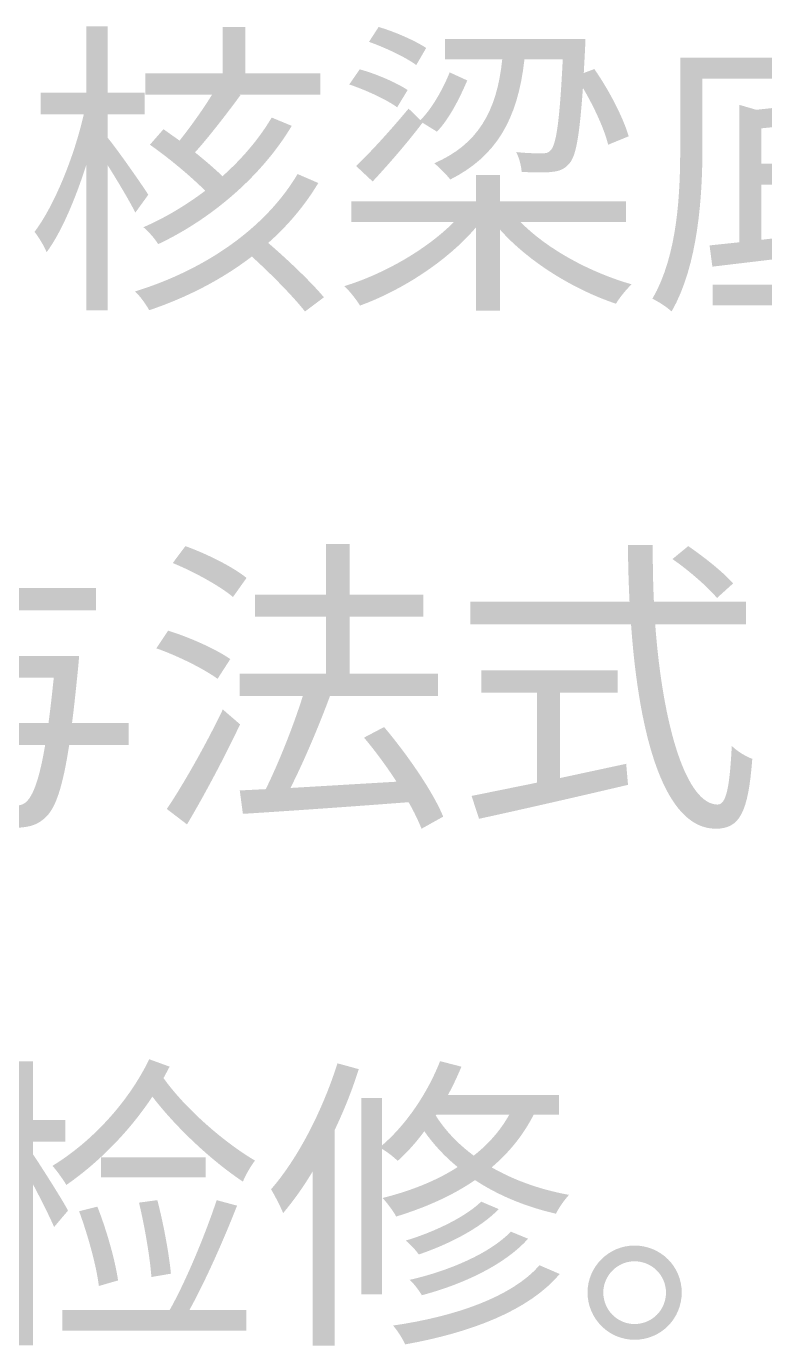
# Model space of a CAD drawing. Header units: millimetres. Extents: x -4600 to 229000, y -4300 to 19460.
# Drawn here: x 181815 to 182499, y 14412 to 15636 of the extents above; entities that cross this region are included whole.
import ezdxf

# ---------------------------------------------------------------- set-up
doc = ezdxf.new("R2010")
doc.units = ezdxf.units.MM
doc.header["$LTSCALE"] = 100
doc.layers.add('R2-LEGEND', color=7, linetype='Continuous', lineweight=18)

# ---------------------------------------------------------------- blocks, each defined once
blk = doc.blocks.new('A05_SHEET')
at = {"layer": 'R2-LEGEND'}
h = blk.add_hatch(color=256, dxfattribs=at)
edge = h.paths.add_edge_path()
edge.add_line((21870.6, 15635.7), (21870.6, 15574.3))
edge.add_line((21870.6, 15574.3), (21828.4, 15574.3))
edge.add_line((21828.4, 15574.3), (21828.4, 15554))
edge.add_line((21828.4, 15554), (21868.3, 15554))
edge.add_spline(control_points=[(21868.3, 15554), (21859.4, 15514.8), (21841.1, 15469.5), (21822.7, 15445.1)], knot_values=[0, 0, 0, 0, 1, 1, 1, 1], degree=3, periodic=0)
edge.add_spline(control_points=[(21822.7, 15445.1), (21826.4, 15440.3), (21831.6, 15432), (21833.9, 15426.2)], knot_values=[0, 0, 0, 0, 1, 1, 1, 1], degree=3, periodic=0)
edge.add_spline(control_points=[(21833.9, 15426.2), (21847.6, 15444.8), (21860.5, 15475.5), (21870.6, 15507)], knot_values=[0, 0, 0, 0, 1, 1, 1, 1], degree=3, periodic=0)
edge.add_line((21870.6, 15507), (21870.6, 15372.4))
edge.add_line((21870.6, 15372.4), (21890.6, 15372.4))
edge.add_line((21890.6, 15372.4), (21890.6, 15506.7))
edge.add_spline(control_points=[(21890.6, 15506.7), (21900.1, 15491.5), (21911.2, 15472.9), (21916.1, 15462.9)], knot_values=[0, 0, 0, 0, 1, 1, 1, 1], degree=3, periodic=0)
edge.add_line((21916.1, 15462.9), (21928.1, 15479.5))
edge.add_spline(control_points=[(21928.1, 15479.5), (21923, 15487.8), (21898.9, 15522.2), (21890.6, 15532.2)], knot_values=[0, 0, 0, 0, 1, 1, 1, 1], degree=3, periodic=0)
edge.add_line((21890.6, 15532.2), (21890.6, 15554))
edge.add_line((21890.6, 15554), (21924.7, 15554))
edge.add_line((21924.7, 15554), (21924.7, 15574.3))
edge.add_line((21924.7, 15574.3), (21890.6, 15574.3))
edge.add_line((21890.6, 15574.3), (21890.6, 15635.7))
edge.add_line((21890.6, 15635.7), (21870.6, 15635.7))
h = blk.add_hatch(color=256, dxfattribs=at)
edge = h.paths.add_edge_path()
edge.add_spline(control_points=[(22042.5, 15551.1), (22031, 15531.7), (22015.5, 15513.3), (21996.9, 15496.7)], knot_values=[0, 0, 0, 0, 1, 1, 1, 1], degree=3, periodic=0)
edge.add_spline(control_points=[(21996.9, 15496.7), (21990, 15503.3), (21981.1, 15511), (21971.4, 15518.8)], knot_values=[0, 0, 0, 0, 1, 1, 1, 1], degree=3, periodic=0)
edge.add_spline(control_points=[(21971.4, 15518.8), (21984.6, 15533.4), (22000.6, 15554.3), (22013.5, 15571.8)], knot_values=[0, 0, 0, 0, 1, 1, 1, 1], degree=3, periodic=0)
edge.add_line((22013.5, 15571.8), (22012.4, 15572.3))
edge.add_line((22012.4, 15572.3), (22087.7, 15572.3))
edge.add_line((22087.7, 15572.3), (22087.7, 15592.1))
edge.add_line((22087.7, 15592.1), (22018.1, 15592.1))
edge.add_line((22018.1, 15592.1), (22018.1, 15635.1))
edge.add_line((22018.1, 15635.1), (21997.2, 15635.1))
edge.add_line((21997.2, 15635.1), (21997.2, 15592.1))
edge.add_line((21997.2, 15592.1), (21925.3, 15592.1))
edge.add_line((21925.3, 15592.1), (21925.3, 15572.3))
edge.add_line((21925.3, 15572.3), (21987.2, 15572.3))
edge.add_spline(control_points=[(21987.2, 15572.3), (21978.6, 15558.3), (21967.1, 15542.3), (21957.1, 15529.7)], knot_values=[0, 0, 0, 0, 1, 1, 1, 1], degree=3, periodic=0)
edge.add_line((21957.1, 15529.7), (21942.2, 15540.3))
edge.add_line((21942.2, 15540.3), (21929.6, 15525.9))
edge.add_spline(control_points=[(21929.6, 15525.9), (21946.8, 15513.9), (21967.4, 15496.7), (21980.9, 15483.2)], knot_values=[0, 0, 0, 0, 1, 1, 1, 1], degree=3, periodic=0)
edge.add_spline(control_points=[(21980.9, 15483.2), (21963.1, 15469.8), (21943.6, 15458), (21923.6, 15449.4)], knot_values=[0, 0, 0, 0, 1, 1, 1, 1], degree=3, periodic=0)
edge.add_spline(control_points=[(21923.6, 15449.4), (21928.4, 15445.4), (21934.4, 15438.5), (21937.3, 15433.7)], knot_values=[0, 0, 0, 0, 1, 1, 1, 1], degree=3, periodic=0)
edge.add_spline(control_points=[(21937.3, 15433.7), (21988, 15457.7), (22033.9, 15497.9), (22061.1, 15543.4)], knot_values=[0, 0, 0, 0, 1, 1, 1, 1], degree=3, periodic=0)
edge.add_line((22061.1, 15543.4), (22042.5, 15551.1))
edge = h.paths.add_edge_path(flags=0)
edge.add_spline(control_points=[(22066.5, 15498.7), (22037, 15448.9), (21981.7, 15410.2), (21915.8, 15389.8)], knot_values=[0, 0, 0, 0, 1, 1, 1, 1], degree=3, periodic=0)
edge.add_spline(control_points=[(21915.8, 15389.8), (21921, 15385), (21926.1, 15377.5), (21929, 15372.4)], knot_values=[0, 0, 0, 0, 1, 1, 1, 1], degree=3, periodic=0)
edge.add_spline(control_points=[(21929, 15372.4), (21964.5, 15384.4), (21996.9, 15401.3), (22024.1, 15422.2)], knot_values=[0, 0, 0, 0, 1, 1, 1, 1], degree=3, periodic=0)
edge.add_spline(control_points=[(22024.1, 15422.2), (22042.7, 15405.3), (22062.8, 15384.7), (22073.4, 15371.2)], knot_values=[0, 0, 0, 0, 1, 1, 1, 1], degree=3, periodic=0)
edge.add_line((22073.4, 15371.2), (22090.9, 15384.4))
edge.add_spline(control_points=[(22090.9, 15384.4), (22079.4, 15398.2), (22058.2, 15418.5), (22039.3, 15434.8)], knot_values=[0, 0, 0, 0, 1, 1, 1, 1], degree=3, periodic=0)
edge.add_spline(control_points=[(22039.3, 15434.8), (22057.9, 15451.4), (22073.4, 15469.8), (22085.7, 15490.4)], knot_values=[0, 0, 0, 0, 1, 1, 1, 1], degree=3, periodic=0)
edge.add_line((22085.7, 15490.4), (22066.5, 15498.7))
h = blk.add_hatch(color=256, dxfattribs=at)
edge = h.paths.add_edge_path()
edge.add_spline(control_points=[(22132.7, 15621.3), (22147.9, 15615.9), (22166.8, 15607), (22176.5, 15599.8)], knot_values=[0, 0, 0, 0, 1, 1, 1, 1], degree=3, periodic=0)
edge.add_line((22176.5, 15599.8), (22185.7, 15615.6))
edge.add_spline(control_points=[(22185.7, 15615.6), (22176, 15622.2), (22156.5, 15630.8), (22141.6, 15635.1)], knot_values=[0, 0, 0, 0, 1, 1, 1, 1], degree=3, periodic=0)
edge.add_line((22141.6, 15635.1), (22132.7, 15621.3))
h = blk.add_hatch(color=256, dxfattribs=at)
edge = h.paths.add_edge_path()
edge.add_line((22421.2, 15606.7), (22421.2, 15523.9))
edge.add_spline(control_points=[(22421.2, 15523.9), (22421.2, 15482.4), (22419.2, 15423.9), (22395.4, 15383)], knot_values=[0, 0, 0, 0, 1, 1, 1, 1], degree=3, periodic=0)
edge.add_spline(control_points=[(22395.4, 15383), (22400.6, 15380.7), (22409.5, 15374.9), (22413.2, 15371.2)], knot_values=[0, 0, 0, 0, 1, 1, 1, 1], degree=3, periodic=0)
edge.add_spline(control_points=[(22413.2, 15371.2), (22438.1, 15414.5), (22441.8, 15479.5), (22441.8, 15523.9)], knot_values=[0, 0, 0, 0, 1, 1, 1, 1], degree=3, periodic=0)
edge.add_line((22441.8, 15523.9), (22441.8, 15587.2))
edge.add_line((22441.8, 15587.2), (22659.3, 15587.2))
edge.add_line((22659.3, 15587.2), (22659.3, 15606.7))
edge.add_line((22659.3, 15606.7), (22549.3, 15606.7))
edge.add_line((22549.3, 15606.7), (22549.3, 15635.7))
edge.add_line((22549.3, 15635.7), (22527.2, 15635.7))
edge.add_line((22527.2, 15635.7), (22527.2, 15606.7))
edge.add_line((22527.2, 15606.7), (22421.2, 15606.7))
edge = h.paths.add_edge_path(flags=0)
edge.add_spline(control_points=[(22616.6, 15579.5), (22587.7, 15570.9), (22536.9, 15562.9), (22491.7, 15558.3)], knot_values=[0, 0, 0, 0, 1, 1, 1, 1], degree=3, periodic=0)
edge.add_line((22491.7, 15558.3), (22475.9, 15562.9))
edge.add_line((22475.9, 15562.9), (22475.9, 15435.4))
edge.add_line((22475.9, 15435.4), (22448.4, 15432.5))
edge.add_line((22448.4, 15432.5), (22451, 15412.8))
edge.add_spline(control_points=[(22451, 15412.8), (22481.4, 15416.5), (22524.3, 15421.4), (22565.3, 15426.8)], knot_values=[0, 0, 0, 0, 1, 1, 1, 1], degree=3, periodic=0)
edge.add_line((22565.3, 15426.8), (22565, 15445.7))
edge.add_line((22565, 15445.7), (22496.3, 15437.7))
edge.add_line((22496.3, 15437.7), (22496.3, 15489))
edge.add_line((22496.3, 15489), (22565, 15489))
edge.add_spline(control_points=[(22565, 15489), (22573.6, 15423.4), (22594, 15379), (22630.3, 15379)], knot_values=[0, 0, 0, 0, 1, 1, 1, 1], degree=3, periodic=0)
edge.add_spline(control_points=[(22630.3, 15379), (22649.2, 15378.7), (22657, 15389.8), (22660.1, 15430)], knot_values=[0, 0, 0, 0, 1, 1, 1, 1], degree=3, periodic=0)
edge.add_spline(control_points=[(22660.1, 15430), (22654.7, 15431.7), (22647.2, 15435.7), (22642.7, 15439.7)], knot_values=[0, 0, 0, 0, 1, 1, 1, 1], degree=3, periodic=0)
edge.add_spline(control_points=[(22642.7, 15439.7), (22641.5, 15411), (22638.9, 15399.3), (22631.8, 15399.3), (22609.1, 15399), (22593.1, 15434), (22585.6, 15489)], knot_values=[0, 0, 0, 0, 1, 1, 1, 2, 2, 2, 2], degree=3, periodic=0)
edge.add_line((22585.6, 15489), (22658.1, 15489))
edge.add_line((22658.1, 15489), (22658.1, 15508.2))
edge.add_line((22658.1, 15508.2), (22583.6, 15508.2))
edge.add_spline(control_points=[(22583.6, 15508.2), (22582.5, 15521.9), (22581.6, 15536.8), (22581.4, 15552.3)], knot_values=[0, 0, 0, 0, 1, 1, 1, 1], degree=3, periodic=0)
edge.add_spline(control_points=[(22581.4, 15552.3), (22600.5, 15555.7), (22618.3, 15559.7), (22633.2, 15564)], knot_values=[0, 0, 0, 0, 1, 1, 1, 1], degree=3, periodic=0)
edge.add_line((22633.2, 15564), (22616.6, 15579.5))
edge = h.paths.add_edge_path(flags=0)
edge.add_line((22496.3, 15508.2), (22496.3, 15541.1))
edge.add_spline(control_points=[(22496.3, 15541.1), (22516.9, 15543.1), (22539.2, 15545.7), (22560.4, 15548.8)], knot_values=[0, 0, 0, 0, 1, 1, 1, 1], degree=3, periodic=0)
edge.add_spline(control_points=[(22560.4, 15548.8), (22560.7, 15534.8), (22561.6, 15521.1), (22563, 15508.2)], knot_values=[0, 0, 0, 0, 1, 1, 1, 1], degree=3, periodic=0)
edge.add_line((22563, 15508.2), (22496.3, 15508.2))
h.paths.add_polyline_path([(22451.3, 15396.1), (22451.3, 15377), (22579.6, 15377), (22579.6, 15396.1), (22451.3, 15396.1)], flags=0)
h = blk.add_hatch(color=256, dxfattribs=at)
edge = h.paths.add_edge_path()
edge.add_line((22203.2, 15623.9), (22203.2, 15605))
edge.add_line((22203.2, 15605), (22256.2, 15605))
edge.add_spline(control_points=[(22256.2, 15605), (22251.3, 15556.3), (22233, 15525.9), (22193.2, 15508.7)], knot_values=[0, 0, 0, 0, 1, 1, 1, 1], degree=3, periodic=0)
edge.add_spline(control_points=[(22193.2, 15508.7), (22197.4, 15505.3), (22205.2, 15497.6), (22208, 15493.6)], knot_values=[0, 0, 0, 0, 1, 1, 1, 1], degree=3, periodic=0)
edge.add_spline(control_points=[(22208, 15493.6), (22249.9, 15514.8), (22270.5, 15548.3), (22276.8, 15605)], knot_values=[0, 0, 0, 0, 1, 1, 1, 1], degree=3, periodic=0)
edge.add_line((22276.8, 15605), (22312.3, 15605))
edge.add_spline(control_points=[(22312.3, 15605), (22309.5, 15548), (22306.3, 15526.5), (22301.4, 15521.1)], knot_values=[0, 0, 0, 0, 1, 1, 1, 1], degree=3, periodic=0)
edge.add_spline(control_points=[(22301.4, 15521.1), (22299.2, 15518.2), (22296.9, 15517.9), (22292.9, 15517.9), (22288.8, 15517.9), (22279.7, 15517.9), (22269.1, 15519.1)], knot_values=[0, 0, 0, 0, 1, 1, 1, 2, 2, 2, 2], degree=3, periodic=0)
edge.add_spline(control_points=[(22269.1, 15519.1), (22271.9, 15513.9), (22273.9, 15506.2), (22274.2, 15500.7)], knot_values=[0, 0, 0, 0, 1, 1, 1, 1], degree=3, periodic=0)
edge.add_spline(control_points=[(22274.2, 15500.7), (22285.4, 15500.1), (22296.3, 15499.9), (22302.3, 15500.7)], knot_values=[0, 0, 0, 0, 1, 1, 1, 1], degree=3, periodic=0)
edge.add_spline(control_points=[(22302.3, 15500.7), (22309.2, 15501.3), (22314.1, 15503.3), (22318.6, 15508.7), (22324.7, 15515.9), (22327.8, 15533.9), (22331, 15578.6)], knot_values=[0, 0, 0, 0, 1, 1, 1, 2, 2, 2, 2], degree=3, periodic=0)
edge.add_spline(control_points=[(22331, 15578.6), (22341.6, 15560.6), (22351, 15540), (22354.4, 15525.9)], knot_values=[0, 0, 0, 0, 1, 1, 1, 1], degree=3, periodic=0)
edge.add_line((22354.4, 15525.9), (22373.4, 15533.7))
edge.add_spline(control_points=[(22373.4, 15533.7), (22368.5, 15550.9), (22355, 15576.9), (22341.6, 15596.1)], knot_values=[0, 0, 0, 0, 1, 1, 1, 1], degree=3, periodic=0)
edge.add_line((22341.6, 15596.1), (22331.8, 15592.4))
edge.add_line((22331.8, 15592.4), (22333, 15615))
edge.add_spline(control_points=[(22333, 15615), (22333.2, 15617.6), (22333.2, 15623.9), (22333.2, 15623.9)], knot_values=[0, 0, 0, 0, 1, 1, 1, 1], degree=3, periodic=0)
edge.add_line((22333.2, 15623.9), (22203.2, 15623.9))
h = blk.add_hatch(color=256, dxfattribs=at)
edge = h.paths.add_edge_path()
edge.add_spline(control_points=[(22207.5, 15593), (22201.7, 15578.6), (22191.7, 15560), (22180.3, 15548.6)], knot_values=[0, 0, 0, 0, 1, 1, 1, 1], degree=3, periodic=0)
edge.add_line((22180.3, 15548.6), (22169.4, 15559.4))
edge.add_spline(control_points=[(22169.4, 15559.4), (22153, 15539.7), (22134.1, 15518.8), (22120.7, 15506.2)], knot_values=[0, 0, 0, 0, 1, 1, 1, 1], degree=3, periodic=0)
edge.add_line((22120.7, 15506.2), (22136.1, 15491.8))
edge.add_spline(control_points=[(22136.1, 15491.8), (22151.3, 15508.2), (22168.2, 15527.6), (22182.3, 15546.3)], knot_values=[0, 0, 0, 0, 1, 1, 1, 1], degree=3, periodic=0)
edge.add_line((22182.3, 15546.3), (22195.7, 15538))
edge.add_spline(control_points=[(22195.7, 15538), (22207.8, 15550.6), (22217.2, 15570.3), (22223.8, 15585.5)], knot_values=[0, 0, 0, 0, 1, 1, 1, 1], degree=3, periodic=0)
edge.add_line((22223.8, 15585.5), (22207.5, 15593))
edge = h.paths.add_edge_path(flags=0)
edge.add_spline(control_points=[(22114.4, 15581.8), (22129.8, 15576.6), (22149, 15567.8), (22158.8, 15560.6)], knot_values=[0, 0, 0, 0, 1, 1, 1, 1], degree=3, periodic=0)
edge.add_line((22158.8, 15560.6), (22168.5, 15576.6))
edge.add_spline(control_points=[(22168.5, 15576.6), (22158.2, 15583.5), (22139, 15591.8), (22124.1, 15595.8)], knot_values=[0, 0, 0, 0, 1, 1, 1, 1], degree=3, periodic=0)
edge.add_line((22124.1, 15595.8), (22114.4, 15581.8))
h = blk.add_hatch(color=256, dxfattribs=at)
edge = h.paths.add_edge_path()
edge.add_line((22231.8, 15497.9), (22231.8, 15473.5))
edge.add_line((22231.8, 15473.5), (22116.4, 15473.5))
edge.add_line((22116.4, 15473.5), (22116.4, 15454.3))
edge.add_line((22116.4, 15454.3), (22211.5, 15454.3))
edge.add_spline(control_points=[(22211.5, 15454.3), (22186, 15428.5), (22146.2, 15405.9), (22109.8, 15394.7)], knot_values=[0, 0, 0, 0, 1, 1, 1, 1], degree=3, periodic=0)
edge.add_spline(control_points=[(22109.8, 15394.7), (22114.7, 15390.4), (22121, 15382.1), (22124.4, 15376.7)], knot_values=[0, 0, 0, 0, 1, 1, 1, 1], degree=3, periodic=0)
edge.add_spline(control_points=[(22124.4, 15376.7), (22162.8, 15390.7), (22204.9, 15417.6), (22231.8, 15449.1)], knot_values=[0, 0, 0, 0, 1, 1, 1, 1], degree=3, periodic=0)
edge.add_line((22231.8, 15449.1), (22231.8, 15372.1))
edge.add_line((22231.8, 15372.1), (22254.2, 15372.1))
edge.add_line((22254.2, 15372.1), (22254.2, 15447.1))
edge.add_spline(control_points=[(22254.2, 15447.1), (22280.8, 15417.1), (22322.4, 15391.6), (22361.6, 15378.4)], knot_values=[0, 0, 0, 0, 1, 1, 1, 1], degree=3, periodic=0)
edge.add_spline(control_points=[(22361.6, 15378.4), (22364.8, 15383.8), (22371.4, 15392.1), (22376.2, 15396.4)], knot_values=[0, 0, 0, 0, 1, 1, 1, 1], degree=3, periodic=0)
edge.add_spline(control_points=[(22376.2, 15396.4), (22338.1, 15407.3), (22298, 15428.8), (22273.1, 15454.3)], knot_values=[0, 0, 0, 0, 1, 1, 1, 1], degree=3, periodic=0)
edge.add_line((22273.1, 15454.3), (22370.8, 15454.3))
edge.add_line((22370.8, 15454.3), (22370.8, 15473.5))
edge.add_line((22370.8, 15473.5), (22254.2, 15473.5))
edge.add_line((22254.2, 15473.5), (22254.2, 15497.9))
edge.add_line((22254.2, 15497.9), (22231.8, 15497.9))
h = blk.add_hatch(color=256, dxfattribs=at)
edge = h.paths.add_edge_path()
edge.add_spline(control_points=[(21724.7, 15156.2), (21717.3, 15113.3), (21704.4, 15053.7), (21694.7, 15018.7)], knot_values=[0, 0, 0, 0, 1, 1, 1, 1], degree=3, periodic=0)
edge.add_line((21694.7, 15018.7), (21716.7, 15016.7))
edge.add_line((21716.7, 15016.7), (21720.4, 15031.6))
edge.add_line((21720.4, 15031.6), (21840.5, 15031.6))
edge.add_spline(control_points=[(21840.5, 15031.6), (21838.8, 15015.6), (21837.3, 15001.8), (21835.6, 14989.5)], knot_values=[0, 0, 0, 0, 1, 1, 1, 1], degree=3, periodic=0)
edge.add_line((21835.6, 14989.5), (21653.4, 14989.5))
edge.add_line((21653.4, 14989.5), (21653.4, 14969.1))
edge.add_line((21653.4, 14969.1), (21832.5, 14969.1))
edge.add_spline(control_points=[(21832.5, 14969.1), (21827.3, 14938.2), (21821.6, 14922.2), (21814.7, 14916.1)], knot_values=[0, 0, 0, 0, 1, 1, 1, 1], degree=3, periodic=0)
edge.add_spline(control_points=[(21814.7, 14916.1), (21811, 14913), (21807, 14912.7), (21799.8, 14912.7), (21791.8, 14912.7), (21770.3, 14912.7), (21748.5, 14915)], knot_values=[0, 0, 0, 0, 1, 1, 1, 2, 2, 2, 2], degree=3, periodic=0)
edge.add_spline(control_points=[(21748.5, 14915), (21752.5, 14909), (21755.4, 14899.8), (21756, 14893.5)], knot_values=[0, 0, 0, 0, 1, 1, 1, 1], degree=3, periodic=0)
edge.add_spline(control_points=[(21756, 14893.5), (21776.6, 14892.1), (21797.2, 14891.8), (21807.5, 14892.4)], knot_values=[0, 0, 0, 0, 1, 1, 1, 1], degree=3, periodic=0)
edge.add_spline(control_points=[(21807.5, 14892.4), (21819, 14893.2), (21825.9, 14895.2), (21833.3, 14902.4), (21842.5, 14911.3), (21848.8, 14930.5), (21854.8, 14969.1)], knot_values=[0, 0, 0, 0, 1, 1, 1, 2, 2, 2, 2], degree=3, periodic=0)
edge.add_line((21854.8, 14969.1), (21909.8, 14969.1))
edge.add_line((21909.8, 14969.1), (21909.8, 14989.5))
edge.add_line((21909.8, 14989.5), (21857.4, 14989.5))
edge.add_spline(control_points=[(21857.4, 14989.5), (21859.4, 15004.4), (21861.1, 15021.3), (21863.1, 15041.1), (21863.4, 15044.2), (21864, 15051.7), (21864, 15051.7)], knot_values=[0, 0, 0, 0, 1, 1, 1, 2, 2, 2, 2], degree=3, periodic=0)
edge.add_line((21864, 15051.7), (21725.3, 15051.7))
edge.add_line((21725.3, 15051.7), (21734.8, 15094.1))
edge.add_line((21734.8, 15094.1), (21879.7, 15094.1))
edge.add_line((21879.7, 15094.1), (21879.7, 15114.7))
edge.add_line((21879.7, 15114.7), (21739.1, 15114.7))
edge.add_line((21739.1, 15114.7), (21746.8, 15153.9))
edge.add_line((21746.8, 15153.9), (21724.7, 15156.2))
h = blk.add_hatch(color=256, dxfattribs=at)
edge = h.paths.add_edge_path()
edge.add_spline(control_points=[(21950.8, 15137.9), (21970.5, 15129.9), (21994.9, 15116.4), (22006.6, 15106.4)], knot_values=[0, 0, 0, 0, 1, 1, 1, 1], degree=3, periodic=0)
edge.add_line((22006.6, 15106.4), (22019.2, 15124.1))
edge.add_spline(control_points=[(22019.2, 15124.1), (22006.9, 15134.2), (21982.3, 15146.5), (21962.5, 15153.6)], knot_values=[0, 0, 0, 0, 1, 1, 1, 1], degree=3, periodic=0)
edge.add_line((21962.5, 15153.6), (21950.8, 15137.9))
h = blk.add_hatch(color=256, dxfattribs=at)
edge = h.paths.add_edge_path()
edge.add_spline(control_points=[(22128.1, 14976), (22138.4, 14963.7), (22149, 14949.4), (22158.2, 14935.1)], knot_values=[0, 0, 0, 0, 1, 1, 1, 1], degree=3, periodic=0)
edge.add_line((22158.2, 14935.1), (22059.9, 14929.3))
edge.add_spline(control_points=[(22059.9, 14929.3), (22072.5, 14954.2), (22086.3, 14986.9), (22096.6, 15014.7)], knot_values=[0, 0, 0, 0, 1, 1, 1, 1], degree=3, periodic=0)
edge.add_line((22096.6, 15014.7), (22196.6, 15014.7))
edge.add_line((22196.6, 15014.7), (22196.6, 15035.3))
edge.add_line((22196.6, 15035.3), (22114.7, 15035.3))
edge.add_line((22114.7, 15035.3), (22114.7, 15088.3))
edge.add_line((22114.7, 15088.3), (22183.1, 15088.3))
edge.add_line((22183.1, 15088.3), (22183.1, 15108.7))
edge.add_line((22183.1, 15108.7), (22114.7, 15108.7))
edge.add_line((22114.7, 15108.7), (22114.7, 15155.7))
edge.add_line((22114.7, 15155.7), (22092.9, 15155.7))
edge.add_line((22092.9, 15155.7), (22092.9, 15108.7))
edge.add_line((22092.9, 15108.7), (22027, 15108.7))
edge.add_line((22027, 15108.7), (22027, 15088.3))
edge.add_line((22027, 15088.3), (22092.9, 15088.3))
edge.add_line((22092.9, 15088.3), (22092.9, 15035.3))
edge.add_line((22092.9, 15035.3), (22012.7, 15035.3))
edge.add_line((22012.7, 15035.3), (22012.7, 15014.7))
edge.add_line((22012.7, 15014.7), (22071.4, 15014.7))
edge.add_spline(control_points=[(22071.4, 15014.7), (22062.8, 14987.2), (22049, 14952.5), (22037, 14928.2)], knot_values=[0, 0, 0, 0, 1, 1, 1, 1], degree=3, periodic=0)
edge.add_line((22037, 14928.2), (22012.9, 14927))
edge.add_line((22012.9, 14927), (22015.8, 14905.3))
edge.add_spline(control_points=[(22015.8, 14905.3), (22055.9, 14907.8), (22113.8, 14911.8), (22169.4, 14916.1)], knot_values=[0, 0, 0, 0, 1, 1, 1, 1], degree=3, periodic=0)
edge.add_spline(control_points=[(22169.4, 14916.1), (22174.5, 14907.3), (22178.5, 14898.7), (22181.4, 14891.5)], knot_values=[0, 0, 0, 0, 1, 1, 1, 1], degree=3, periodic=0)
edge.add_line((22181.4, 14891.5), (22201.5, 14902.7))
edge.add_spline(control_points=[(22201.5, 14902.7), (22192, 14925.9), (22168.2, 14960.3), (22146.7, 14985.8)], knot_values=[0, 0, 0, 0, 1, 1, 1, 1], degree=3, periodic=0)
edge.add_line((22146.7, 14985.8), (22128.1, 14976))
h = blk.add_hatch(color=256, dxfattribs=at)
edge = h.paths.add_edge_path()
edge.add_spline(control_points=[(22372.8, 15154.5), (22372.8, 15136.7), (22373.4, 15119.3), (22374.2, 15102.1)], knot_values=[0, 0, 0, 0, 1, 1, 1, 1], degree=3, periodic=0)
edge.add_line((22374.2, 15102.1), (22226.7, 15102.1))
edge.add_line((22226.7, 15102.1), (22226.7, 15081.2))
edge.add_line((22226.7, 15081.2), (22375.6, 15081.2))
edge.add_spline(control_points=[(22375.6, 15081.2), (22383.1, 14974.6), (22407.2, 14891.5), (22454.1, 14891.5), (22476.2, 14891.5), (22484.2, 14906.1), (22488, 14956.3)], knot_values=[0, 0, 0, 0, 1, 1, 1, 2, 2, 2, 2], degree=3, periodic=0)
edge.add_spline(control_points=[(22488, 14956.3), (22481.9, 14958.5), (22473.9, 14963.4), (22469, 14968.3)], knot_values=[0, 0, 0, 0, 1, 1, 1, 1], degree=3, periodic=0)
edge.add_spline(control_points=[(22469, 14968.3), (22467, 14929.9), (22463.9, 14913.9), (22455.9, 14913.9), (22427.5, 14913.9), (22405.2, 14984), (22398, 15081.2)], knot_values=[0, 0, 0, 0, 1, 1, 1, 2, 2, 2, 2], degree=3, periodic=0)
edge.add_line((22398, 15081.2), (22482.2, 15081.2))
edge.add_line((22482.2, 15081.2), (22482.2, 15102.1))
edge.add_line((22482.2, 15102.1), (22396.8, 15102.1))
edge.add_spline(control_points=[(22396.8, 15102.1), (22396, 15119), (22395.7, 15136.5), (22395.7, 15154.5)], knot_values=[0, 0, 0, 0, 1, 1, 1, 1], degree=3, periodic=0)
edge.add_line((22395.7, 15154.5), (22372.8, 15154.5))
edge = h.paths.add_edge_path(flags=0)
edge.add_line((22227.8, 14921.9), (22234.7, 14900.7))
edge.add_spline(control_points=[(22234.7, 14900.7), (22271.4, 14908.7), (22324.1, 14920.7), (22372.8, 14932.2)], knot_values=[0, 0, 0, 0, 1, 1, 1, 1], degree=3, periodic=0)
edge.add_line((22372.8, 14932.2), (22371.1, 14951.7))
edge.add_line((22371.1, 14951.7), (22309.8, 14938.5))
edge.add_line((22309.8, 14938.5), (22309.8, 15017.6))
edge.add_line((22309.8, 15017.6), (22363.3, 15017.6))
edge.add_line((22363.3, 15017.6), (22363.3, 15038.5))
edge.add_line((22363.3, 15038.5), (22236.7, 15038.5))
edge.add_line((22236.7, 15038.5), (22236.7, 15017.6))
edge.add_line((22236.7, 15017.6), (22288.3, 15017.6))
edge.add_line((22288.3, 15017.6), (22288.3, 14934.2))
edge.add_line((22288.3, 14934.2), (22227.8, 14921.9))
edge = h.paths.add_edge_path(flags=0)
edge.add_spline(control_points=[(22414, 15141.6), (22428.9, 15131.3), (22446.7, 15115.8), (22455.3, 15105.5)], knot_values=[0, 0, 0, 0, 1, 1, 1, 1], degree=3, periodic=0)
edge.add_line((22455.3, 15105.5), (22470.2, 15119))
edge.add_spline(control_points=[(22470.2, 15119), (22461.6, 15129), (22443.3, 15143.6), (22428.6, 15153.6)], knot_values=[0, 0, 0, 0, 1, 1, 1, 1], degree=3, periodic=0)
edge.add_line((22428.6, 15153.6), (22414, 15141.6))
h = blk.add_hatch(color=256, dxfattribs=at)
edge = h.paths.add_edge_path()
edge.add_spline(control_points=[(21935.6, 15058.8), (21955.4, 15051.9), (21980, 15039.6), (21992.3, 15030.5)], knot_values=[0, 0, 0, 0, 1, 1, 1, 1], degree=3, periodic=0)
edge.add_line((21992.3, 15030.5), (22004.1, 15048.8))
edge.add_spline(control_points=[(22004.1, 15048.8), (21991.2, 15058), (21966.2, 15069.1), (21946.5, 15075.2)], knot_values=[0, 0, 0, 0, 1, 1, 1, 1], degree=3, periodic=0)
edge.add_line((21946.5, 15075.2), (21935.6, 15058.8))
h = blk.add_hatch(color=256, dxfattribs=at)
edge = h.paths.add_edge_path()
edge.add_line((21945.3, 14909.8), (21964, 14895.5))
edge.add_spline(control_points=[(21964, 14895.5), (21980, 14922.4), (21998.9, 14958), (22013.2, 14988.3)], knot_values=[0, 0, 0, 0, 1, 1, 1, 1], degree=3, periodic=0)
edge.add_line((22013.2, 14988.3), (21997.2, 15002.1))
edge.add_spline(control_points=[(21997.2, 15002.1), (21981.7, 14969.7), (21960.2, 14931.9), (21945.3, 14909.8)], knot_values=[0, 0, 0, 0, 1, 1, 1, 1], degree=3, periodic=0)
h = blk.add_hatch(color=256, dxfattribs=at)
edge = h.paths.add_edge_path()
edge.add_line((21801.5, 14675.7), (21801.5, 14621.2))
edge.add_line((21801.5, 14621.2), (21764.3, 14621.2))
edge.add_line((21764.3, 14621.2), (21764.3, 14601.2))
edge.add_line((21764.3, 14601.2), (21799.5, 14601.2))
edge.add_spline(control_points=[(21799.5, 14601.2), (21791.8, 14563.3), (21775.7, 14518.9), (21759.7, 14495.5)], knot_values=[0, 0, 0, 0, 1, 1, 1, 1], degree=3, periodic=0)
edge.add_spline(control_points=[(21759.7, 14495.5), (21763.1, 14490.3), (21768.3, 14480.8), (21770.6, 14474.5)], knot_values=[0, 0, 0, 0, 1, 1, 1, 1], degree=3, periodic=0)
edge.add_spline(control_points=[(21770.6, 14474.5), (21782, 14492.3), (21792.9, 14520.9), (21801.5, 14550.7)], knot_values=[0, 0, 0, 0, 1, 1, 1, 1], degree=3, periodic=0)
edge.add_line((21801.5, 14550.7), (21801.5, 14412.4))
edge.add_line((21801.5, 14412.4), (21821.3, 14412.4))
edge.add_line((21821.3, 14412.4), (21821.3, 14561.6))
edge.add_spline(control_points=[(21821.3, 14561.6), (21828.7, 14547.6), (21837, 14531), (21840.8, 14522.1)], knot_values=[0, 0, 0, 0, 1, 1, 1, 1], degree=3, periodic=0)
edge.add_line((21840.8, 14522.1), (21853.7, 14537.3))
edge.add_spline(control_points=[(21853.7, 14537.3), (21849.4, 14545.9), (21827.9, 14579.7), (21821.3, 14589.4)], knot_values=[0, 0, 0, 0, 1, 1, 1, 1], degree=3, periodic=0)
edge.add_line((21821.3, 14589.4), (21821.3, 14601.2))
edge.add_line((21821.3, 14601.2), (21851.1, 14601.2))
edge.add_line((21851.1, 14601.2), (21851.1, 14621.2))
edge.add_line((21851.1, 14621.2), (21821.3, 14621.2))
edge.add_line((21821.3, 14621.2), (21821.3, 14675.7))
edge.add_line((21821.3, 14675.7), (21801.5, 14675.7))
h = blk.add_hatch(color=256, dxfattribs=at)
edge = h.paths.add_edge_path()
edge.add_spline(control_points=[(21929, 14677.7), (21909.5, 14637.3), (21875.4, 14600.9), (21839.3, 14578.8)], knot_values=[0, 0, 0, 0, 1, 1, 1, 1], degree=3, periodic=0)
edge.add_spline(control_points=[(21839.3, 14578.8), (21843.3, 14574.5), (21849.6, 14565.4), (21852.2, 14561.1)], knot_values=[0, 0, 0, 0, 1, 1, 1, 1], degree=3, periodic=0)
edge.add_spline(control_points=[(21852.2, 14561.1), (21881.4, 14581.4), (21910.1, 14610), (21931.9, 14643)], knot_values=[0, 0, 0, 0, 1, 1, 1, 1], degree=3, periodic=0)
edge.add_spline(control_points=[(21931.9, 14643), (21953.9, 14614.3), (21986.9, 14583.4), (22015.8, 14564.2)], knot_values=[0, 0, 0, 0, 1, 1, 1, 1], degree=3, periodic=0)
edge.add_spline(control_points=[(22015.8, 14564.2), (22018.1, 14569.9), (22023, 14578.5), (22027, 14583.7)], knot_values=[0, 0, 0, 0, 1, 1, 1, 1], degree=3, periodic=0)
edge.add_spline(control_points=[(22027, 14583.7), (21997.8, 14600.9), (21962, 14632.4), (21942.2, 14660.2)], knot_values=[0, 0, 0, 0, 1, 1, 1, 1], degree=3, periodic=0)
edge.add_line((21942.2, 14660.2), (21947.9, 14670.8))
edge.add_line((21947.9, 14670.8), (21929, 14677.7))
h.paths.add_polyline_path([(21884.3, 14586.8), (21884.3, 14568.2), (21981.4, 14568.2), (21981.4, 14586.8), (21884.3, 14586.8)], flags=0)
h = blk.add_hatch(color=256, dxfattribs=at)
edge = h.paths.add_edge_path()
edge.add_spline(control_points=[(22103.5, 14673.9), (22089.4, 14629.5), (22066.8, 14585.7), (22041.9, 14557)], knot_values=[0, 0, 0, 0, 1, 1, 1, 1], degree=3, periodic=0)
edge.add_spline(control_points=[(22041.9, 14557), (22045.3, 14551.6), (22051.1, 14540.1), (22053.1, 14535)], knot_values=[0, 0, 0, 0, 1, 1, 1, 1], degree=3, periodic=0)
edge.add_spline(control_points=[(22053.1, 14535), (22062.5, 14546.2), (22072, 14559.3), (22080.6, 14573.9)], knot_values=[0, 0, 0, 0, 1, 1, 1, 1], degree=3, periodic=0)
edge.add_line((22080.6, 14573.9), (22080.6, 14412.1))
edge.add_line((22080.6, 14412.1), (22100.9, 14412.1))
edge.add_line((22100.9, 14412.1), (22100.9, 14612.1))
edge.add_spline(control_points=[(22100.9, 14612.1), (22109.5, 14630.1), (22117.2, 14649.3), (22123.2, 14668.5)], knot_values=[0, 0, 0, 0, 1, 1, 1, 1], degree=3, periodic=0)
edge.add_line((22123.2, 14668.5), (22103.5, 14673.9))
h = blk.add_hatch(color=256, dxfattribs=at)
edge = h.paths.add_edge_path()
edge.add_line((22125.5, 14641.6), (22125.5, 14459.6))
edge.add_line((22125.5, 14459.6), (22144.7, 14459.6))
edge.add_line((22144.7, 14459.6), (22144.7, 14594.6))
edge.add_spline(control_points=[(22144.7, 14594.6), (22149.6, 14591.7), (22156.2, 14586.6), (22159.3, 14583.4)], knot_values=[0, 0, 0, 0, 1, 1, 1, 1], degree=3, periodic=0)
edge.add_spline(control_points=[(22159.3, 14583.4), (22167.9, 14591.1), (22176.2, 14600.3), (22184, 14610.9)], knot_values=[0, 0, 0, 0, 1, 1, 1, 1], degree=3, periodic=0)
edge.add_spline(control_points=[(22184, 14610.9), (22192, 14599.4), (22202.3, 14588), (22214.9, 14577.7)], knot_values=[0, 0, 0, 0, 1, 1, 1, 1], degree=3, periodic=0)
edge.add_spline(control_points=[(22214.9, 14577.7), (22194.9, 14564.8), (22171.4, 14555.6), (22145.3, 14549)], knot_values=[0, 0, 0, 0, 1, 1, 1, 1], degree=3, periodic=0)
edge.add_spline(control_points=[(22145.3, 14549), (22149, 14545), (22155.6, 14536.4), (22157.9, 14531.8)], knot_values=[0, 0, 0, 0, 1, 1, 1, 1], degree=3, periodic=0)
edge.add_spline(control_points=[(22157.9, 14531.8), (22184.8, 14540.1), (22209.8, 14551), (22231, 14565.6)], knot_values=[0, 0, 0, 0, 1, 1, 1, 1], degree=3, periodic=0)
edge.add_spline(control_points=[(22231, 14565.6), (22251.3, 14552.2), (22276.2, 14541.3), (22306, 14534.4)], knot_values=[0, 0, 0, 0, 1, 1, 1, 1], degree=3, periodic=0)
edge.add_spline(control_points=[(22306, 14534.4), (22308.6, 14539.9), (22314.1, 14547.6), (22318.1, 14551.9)], knot_values=[0, 0, 0, 0, 1, 1, 1, 1], degree=3, periodic=0)
edge.add_spline(control_points=[(22318.1, 14551.9), (22290, 14557), (22265.9, 14566.2), (22246.4, 14577.4)], knot_values=[0, 0, 0, 0, 1, 1, 1, 1], degree=3, periodic=0)
edge.add_spline(control_points=[(22246.4, 14577.4), (22262.5, 14591.1), (22275.7, 14607.2), (22285.4, 14626.4)], knot_values=[0, 0, 0, 0, 1, 1, 1, 1], degree=3, periodic=0)
edge.add_line((22285.4, 14626.4), (22308.9, 14626.4))
edge.add_line((22308.9, 14626.4), (22308.9, 14644.4))
edge.add_line((22308.9, 14644.4), (22205.8, 14644.4))
edge.add_spline(control_points=[(22205.8, 14644.4), (22210.6, 14653), (22214.6, 14661.9), (22218.4, 14670.8)], knot_values=[0, 0, 0, 0, 1, 1, 1, 1], degree=3, periodic=0)
edge.add_line((22218.4, 14670.8), (22198.6, 14675.9))
edge.add_spline(control_points=[(22198.6, 14675.9), (22186.8, 14645.9), (22167.1, 14616.9), (22144.7, 14597.7)], knot_values=[0, 0, 0, 0, 1, 1, 1, 1], degree=3, periodic=0)
edge.add_line((22144.7, 14597.7), (22144.7, 14641.6))
edge.add_line((22144.7, 14641.6), (22125.5, 14641.6))
edge = h.paths.add_edge_path(flags=0)
edge.add_spline(control_points=[(22264.2, 14517.8), (22244.7, 14497.5), (22206.9, 14481.4), (22170.5, 14473.1)], knot_values=[0, 0, 0, 0, 1, 1, 1, 1], degree=3, periodic=0)
edge.add_spline(control_points=[(22170.5, 14473.1), (22174.8, 14469.1), (22179.1, 14463.1), (22181.7, 14458.8)], knot_values=[0, 0, 0, 0, 1, 1, 1, 1], degree=3, periodic=0)
edge.add_spline(control_points=[(22181.7, 14458.8), (22220.4, 14469.1), (22258.5, 14487.1), (22280.2, 14511.2)], knot_values=[0, 0, 0, 0, 1, 1, 1, 1], degree=3, periodic=0)
edge.add_line((22280.2, 14511.2), (22264.2, 14517.8))
edge = h.paths.add_edge_path(flags=0)
edge.add_spline(control_points=[(22236.7, 14545.6), (22221.2, 14530.7), (22192.3, 14517.2), (22166.8, 14509.5)], knot_values=[0, 0, 0, 0, 1, 1, 1, 1], degree=3, periodic=0)
edge.add_spline(control_points=[(22166.8, 14509.5), (22170.8, 14506.1), (22176, 14500.9), (22178.8, 14496.6)], knot_values=[0, 0, 0, 0, 1, 1, 1, 1], degree=3, periodic=0)
edge.add_spline(control_points=[(22178.8, 14496.6), (22206, 14505.8), (22235.6, 14520.7), (22253, 14538.7)], knot_values=[0, 0, 0, 0, 1, 1, 1, 1], degree=3, periodic=0)
edge.add_line((22253, 14538.7), (22236.7, 14545.6))
edge = h.paths.add_edge_path(flags=0)
edge.add_line((22195.2, 14626.4), (22262.8, 14626.4))
edge.add_spline(control_points=[(22262.8, 14626.4), (22254.5, 14611.5), (22243.3, 14598.9), (22229.8, 14588.3)], knot_values=[0, 0, 0, 0, 1, 1, 1, 1], degree=3, periodic=0)
edge.add_spline(control_points=[(22229.8, 14588.3), (22214.4, 14599.7), (22202.6, 14612.6), (22194.6, 14625.5)], knot_values=[0, 0, 0, 0, 1, 1, 1, 1], degree=3, periodic=0)
edge.add_line((22194.6, 14625.5), (22195.2, 14626.4))
h = blk.add_hatch(color=256, dxfattribs=at)
edge = h.paths.add_edge_path()
edge.add_line((21848.5, 14445), (21848.5, 14425.8))
edge.add_line((21848.5, 14425.8), (22019, 14425.8))
edge.add_line((22019, 14425.8), (22019, 14445))
edge.add_line((22019, 14445), (21966.2, 14445))
edge.add_spline(control_points=[(21966.2, 14445), (21981.1, 14472), (21998.3, 14510.9), (22010.4, 14541.9)], knot_values=[0, 0, 0, 0, 1, 1, 1, 1], degree=3, periodic=0)
edge.add_line((22010.4, 14541.9), (21991.5, 14547))
edge.add_spline(control_points=[(21991.5, 14547), (21981.4, 14516.4), (21963.4, 14472.5), (21947.9, 14445)], knot_values=[0, 0, 0, 0, 1, 1, 1, 1], degree=3, periodic=0)
edge.add_line((21947.9, 14445), (21848.5, 14445))
edge = h.paths.add_edge_path(flags=0)
edge.add_spline(control_points=[(21864, 14536.7), (21872, 14514.9), (21880, 14486.3), (21882.3, 14467.4)], knot_values=[0, 0, 0, 0, 1, 1, 1, 1], degree=3, periodic=0)
edge.add_line((21882.3, 14467.4), (21900.1, 14472.5))
edge.add_spline(control_points=[(21900.1, 14472.5), (21897.5, 14490.9), (21889.5, 14519.2), (21880.9, 14541)], knot_values=[0, 0, 0, 0, 1, 1, 1, 1], degree=3, periodic=0)
edge.add_line((21880.9, 14541), (21864, 14536.7))
edge = h.paths.add_edge_path(flags=0)
edge.add_spline(control_points=[(21919.5, 14544.7), (21924.7, 14523), (21929.6, 14494.6), (21931, 14475.7)], knot_values=[0, 0, 0, 0, 1, 1, 1, 1], degree=3, periodic=0)
edge.add_line((21931, 14475.7), (21949.1, 14478.8))
edge.add_spline(control_points=[(21949.1, 14478.8), (21947.3, 14497.5), (21942.2, 14525.2), (21936.5, 14547)], knot_values=[0, 0, 0, 0, 1, 1, 1, 1], degree=3, periodic=0)
edge.add_line((21936.5, 14547), (21919.5, 14544.7))
h = blk.add_hatch(color=256, dxfattribs=at)
edge = h.paths.add_edge_path()
edge.add_spline(control_points=[(22378.8, 14504.9), (22355, 14504.9), (22335.3, 14485.4), (22335.3, 14461.4), (22335.3, 14437), (22355, 14417.5), (22378.8, 14417.5), (22403.2, 14417.5), (22422.6, 14437), (22422.6, 14461.4), (22422.6, 14485.4), (22403.2, 14504.9), (22378.8, 14504.9)], knot_values=[0, 0, 0, 0, 1, 1, 1, 2, 2, 2, 3, 3, 3, 4, 4, 4, 4], degree=3, periodic=0)
edge = h.paths.add_edge_path(flags=0)
edge.add_spline(control_points=[(22378.8, 14432.1), (22363, 14432.1), (22349.9, 14445), (22349.9, 14461.4), (22349.9, 14477.1), (22363, 14490.3), (22378.8, 14490.3), (22395.1, 14490.3), (22408, 14477.1), (22408, 14461.4), (22408, 14445), (22395.1, 14432.1), (22378.8, 14432.1)], knot_values=[0, 0, 0, 0, 1, 1, 1, 2, 2, 2, 3, 3, 3, 4, 4, 4, 4], degree=3, periodic=0)
h = blk.add_hatch(color=256, dxfattribs=at)
edge = h.paths.add_edge_path()
edge.add_spline(control_points=[(22290.8, 14486.6), (22265.3, 14457.3), (22212.6, 14439), (22155, 14430.7)], knot_values=[0, 0, 0, 0, 1, 1, 1, 1], degree=3, periodic=0)
edge.add_spline(control_points=[(22155, 14430.7), (22159.3, 14425.8), (22163.9, 14418.4), (22166.2, 14413.2)], knot_values=[0, 0, 0, 0, 1, 1, 1, 1], degree=3, periodic=0)
edge.add_spline(control_points=[(22166.2, 14413.2), (22227, 14424.1), (22280.8, 14444.5), (22309.5, 14478.5)], knot_values=[0, 0, 0, 0, 1, 1, 1, 1], degree=3, periodic=0)
edge.add_line((22309.5, 14478.5), (22290.8, 14486.6))

msp = doc.modelspace()

# ---------------------------------------------------------------- block references
msp.add_blockref('A05_SHEET', (160000, 0))

doc.saveas('drawing.dxf')
